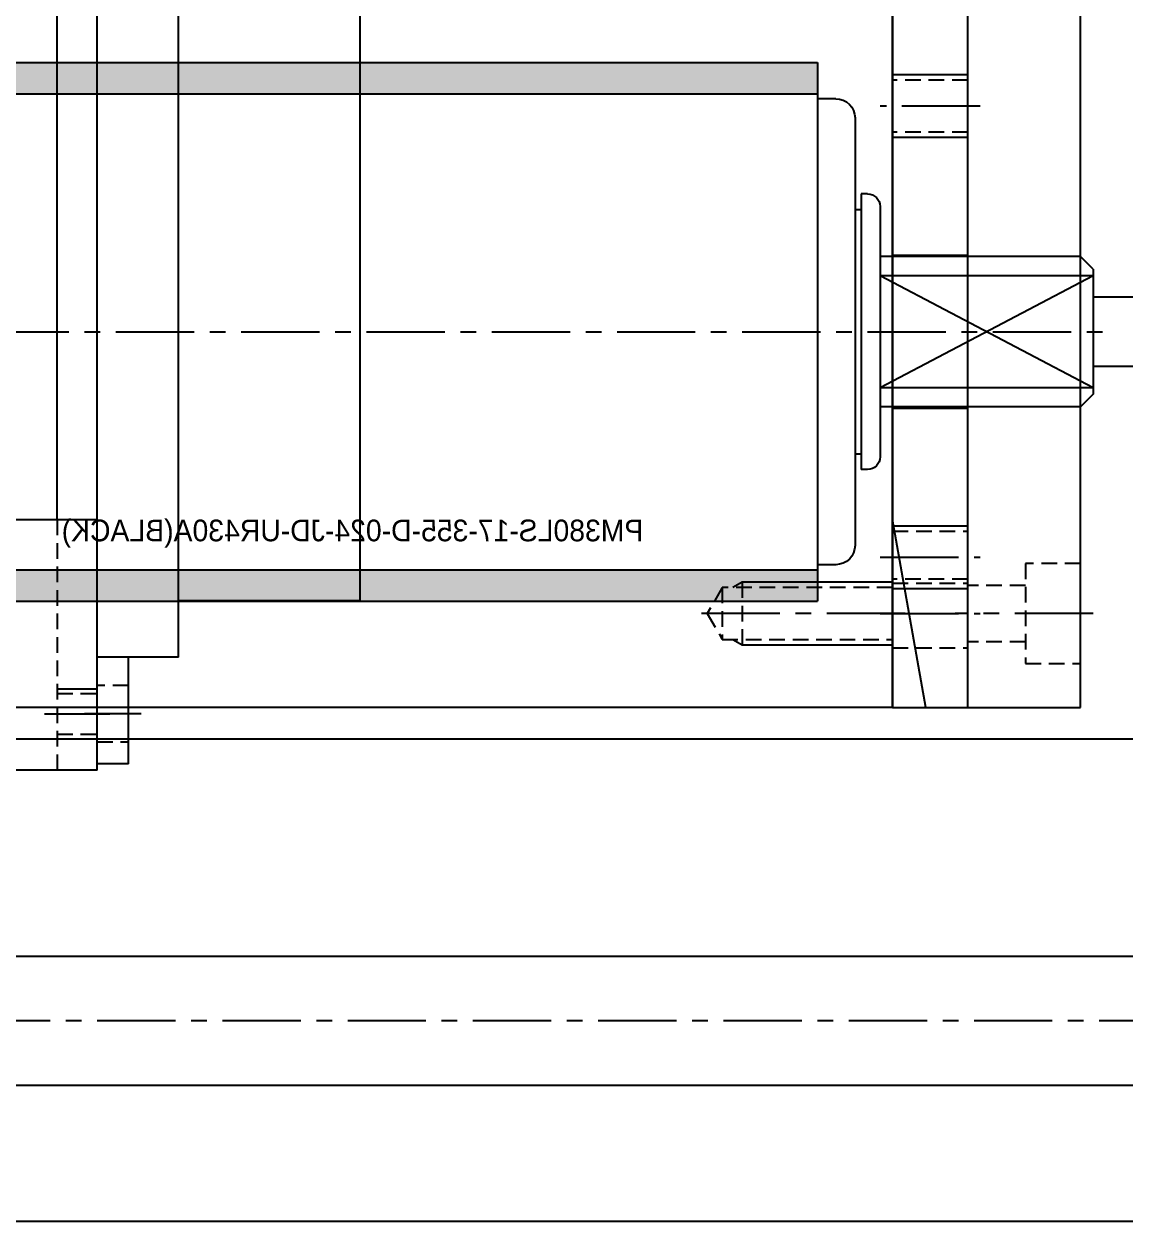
# Model space of a CAD drawing. Header units: inches. Extents: x 0 to 77285, y -118 to 40065.
# Drawn here: x 37288.8 to 37376.7, y 22997.1 to 23092.6 of the extents above; entities that cross this region are included whole.
import ezdxf
from ezdxf.enums import TextEntityAlignment as Align

# ---------------------------------------------------------------- set-up
doc = ezdxf.new("R2010")
doc.units = ezdxf.units.IN
doc.header["$LTSCALE"] = 5
doc.header["$MEASUREMENT"] = 0
doc.linetypes.add('CENTER', pattern=[2, 1.25, -0.25, 0.25, -0.25])
doc.linetypes.add('HIDDEN', pattern=[0.375, 0.25, -0.125])
for name, color, linetype in [('11', 1, 'CENTER'), ('22', 2, 'HIDDEN'), ('44', 4, 'Continuous'), ('55', 5, 'Continuous'), ('77', 40, 'HIDDEN'), ('B', 123, 'Continuous'), ('G', 231, 'Continuous'), ('T', 3, 'Continuous'), ('Y', 60, 'Continuous')]:
    doc.layers.add(name, color=color, linetype=linetype)
doc.styles.add('SCI', font='')
doc.styles.get('SCI').set_extended_font_data('Gulim')

# ---------------------------------------------------------------- blocks, each defined once
blk = doc.blocks.new('A$C9b97bfdd')
h = blk.add_hatch(color=256)
h.dxf.hatch_style = 1
h.paths.add_polyline_path([(355, 21.5), (0, 21.5), (0, 19), (355, 19)])
h.paths.add_polyline_path([(355, -19), (0, -19), (0, -21.5), (355, -21.5)])
for p, q in [((0, 21.5), (0, -21.5)), ((355, 21.5), (0, 21.5)), ((-1.46, 18.6), (0, 18.6)), ((355, 19), (0, 19)), ((-3, 17.06), (-3, -17.06)), ((-4, 11), (-3.5, 11)), ((-3.5, 11), (-3.5, -11)), ((-5, 10), (-5, -10)), ((-3, 9.75), (-3.5, 9.75)), ((-22, 5), (-21, 6)), ((-21, 6), (-5, 6)), ((-22, 5), (-22, -5)), ((-22, 4.472), (-5, 4.472)), ((-22, -4.472), (-5, 4.472)), ((-22, 4.472), (-5, -4.472)), ((-27.128, 2.75), (-22, 2.75)), ((-22, -2.75), (-27.708, -2.75)), ((-22, -4.472), (-5, -4.472)), ((-22, -5), (-21, -6)), ((-21, -6), (-5, -6)), ((-3, -9.75), (-3.5, -9.75)), ((-4, -11), (-3.5, -11)), ((-1.46, -18.6), (0, -18.6)), ((355, -19), (0, -19)), ((355, -21.5), (0, -21.5))]:
    blk.add_line(p, q)
for centre, radius, start, end in [((-1.46, 17.06), 1.54, 90, 180), ((-4, 10), 1, 90, 180), ((-4, -10), 1, 180, 270), ((-1.46, -17.06), 1.54, 180, 270)]:
    blk.add_arc(centre, radius, start, end)
at = {"layer": '11'}
blk.add_line((376, 0), (-23, 0), dxfattribs=at)
at = {"layer": '44', "style": 'SCI'}
blk.add_text('PM380LS-17-355-D-024-JD-UR430A(BLACK)', height=1.73077, dxfattribs=at).set_placement((37.114, -15.869), align=Align.MIDDLE_CENTER)
blk = doc.blocks.new('A$Cf2b6a52b')
for p, q in [((-30, 0), (-30, 6)), ((-30, 6), (255, 6)), ((-6.1, 0), (-6.1, 6)), ((6.1, 0), (6.1, 6)), ((-30, 0), (255, 0))]:
    blk.add_line(p, q)
at = {"layer": '11'}
for p, q in [((0, -2), (0, 8)), ((-22.5, -1), (-22.5, 7)), ((-22.5, -1), (-22.5, 7)), ((-18, -1), (-18, 7)), ((18, 7), (18, -1))]:
    blk.add_line(p, q, dxfattribs=at)
at = {"layer": '22'}
for p, q in [((-20.067, 0), (-20.067, 6)), ((-15.933, 0), (-15.933, 6)), ((15.933, 6), (15.933, 0)), ((20.067, 6), (20.067, 0))]:
    blk.add_line(p, q, dxfattribs=at)
at = {"layer": '77'}
for p, q in [((-25.25, 0), (-25.25, 6)), ((-19.75, 6), (-19.75, 0))]:
    blk.add_line(p, q, dxfattribs=at)
at = {"layer": 'T'}
for p, q in [((-20.5, 0), (-20.5, 6)), ((-15.5, 0), (-15.5, 6)), ((15.5, 6), (15.5, 0)), ((20.5, 6), (20.5, 0))]:
    blk.add_line(p, q, dxfattribs=at)
blk = doc.blocks.new('A$C284e43e4')
for p, q in [((-9, -142.5), (-9, 142.5)), ((0, -142.5), (0, 142.5)), ((6, -127.5), (6, 127.5)), ((3.355, -142.5), (6, -127.5)), ((3.355, -142.5), (-9, -142.5))]:
    blk.add_line(p, q)
at = {"layer": '11'}
blk.add_line((-10, -135), (1, -135), dxfattribs=at)
at = {"layer": '22'}
for p, q in [((-9, -131), (-4.6, -131)), ((-4.6, -131), (-4.6, -139)), ((-4.6, -132.75), (0, -132.75)), ((-4.6, -137.25), (0, -137.25)), ((-4.6, -139), (-9, -139))]:
    blk.add_line(p, q, dxfattribs=at)
blk = doc.blocks.new('A$C8ed1b21d')
for p, q in [((0, 0), (0, -285)), ((0, -285), (367, -285))]:
    blk.add_line(p, q)
at = {"layer": '11'}
blk.add_line((-1, -277.5), (15.793, -277.5), dxfattribs=at)
at = {"layer": '22'}
for p, q in [((12, -275), (12, -280)), ((0, -275.433), (13.6, -275.433)), ((13.6, -275.433), (14.793, -277.5)), ((13.6, -275.433), (13.6, -279.567)), ((14.793, -277.5), (13.6, -279.567)), ((13.6, -279.567), (0, -279.567))]:
    blk.add_line(p, q, dxfattribs=at)
at = {"layer": 'T'}
for p, q in [((0, -275), (12, -275)), ((12, -275), (12.75, -275.433)), ((12, -280), (0, -280)), ((12.75, -279.567), (12, -280))]:
    blk.add_line(p, q, dxfattribs=at)
blk = doc.blocks.new('A$Cb7150516E')
for p, q in [((15, 100), (-7, 100)), ((15, 100), (11.8, 100)), ((11.8, 100), (11.8, 100)), ((15, 100), (15, -30)), ((-7, 80), (15, 80)), ((11.8, 80), (11.8, -10))]:
    blk.add_line(p, q)
at = {"layer": '11'}
blk.add_line((10.8, 95.5), (16, 95.5), dxfattribs=at)
at = {"layer": '22'}
for p, q in [((11.8, 80), (11.8, 100)), ((11.8, 97.121), (15, 97.121)), ((11.8, 93.879), (15, 93.879))]:
    blk.add_line(p, q, dxfattribs=at)
at = {"layer": 'T'}
for p, q in [((11.8, 97.5), (15, 97.5)), ((11.8, 93.5), (15, 93.5))]:
    blk.add_line(p, q, dxfattribs=at)
blk = doc.blocks.new('A$C09808f4cE')
for p, q in [((64.5, 0), (-64.5, 0)), ((55.997, -6.5), (55.997, 0)), ((64.5, -2.5), (64.5, 0)), ((64.5, -2.5), (55.997, -2.5)), ((55.997, -6.5), (-56.002, -6.5)), ((51.497, -21), (51.497, -6.5)), ((51.497, -21), (-54, -21))]:
    blk.add_line(p, q)
at = {"layer": '11'}
blk.add_line((60.5, -3.5), (60.5, 1), dxfattribs=at)
at = {"layer": '22'}
for p, q in [((58.25, -2.5), (58.25, 0)), ((62.75, 0), (62.75, -2.5))]:
    blk.add_line(p, q, dxfattribs=at)
blk = doc.blocks.new('A$C13977790')
blk.add_blockref('A$Cf2b6a52b', (-112.5, 183.5))
at = {"rotation": 270}
blk.add_blockref('A$C8ed1b21d', (142.5, 183.5), dxfattribs=at)
at = {"layer": '55'}
for name, p, rotation in [('A$C9b97bfdd', (-112.5, 177.5), 270), ('A$C09808f4cE', (-82.495, 120, 0), 180)]:
    blk.add_blockref(name, p, dxfattribs=dict(at, rotation=rotation))
at = {"layer": 'G', "rotation": 270}
blk.add_blockref('A$C284e43e4', (0, 189.5), dxfattribs=at)
at = {"layer": 'Y', "rotation": 90}
blk.add_blockref('A$Cb7150516E', (-47.5, 105, 0), dxfattribs=at)
blk = doc.blocks.new('A$Cee1d8ca8')
blk.add_line((145, 280), (145, 6580))
at = {"layer": '11'}
blk.add_line((167.5, 280), (167.5, 6580), dxfattribs=at)
at = {"layer": 'B'}
for p, q in [((162.35, 280), (162.35, 6580)), ((172.65, 280), (172.65, 6580))]:
    blk.add_line(p, q, dxfattribs=at)
at = {"layer": 'G'}
blk.add_line((183.5, 280), (183.5, 6580), dxfattribs=at)

msp = doc.modelspace()

# ---------------------------------------------------------------- block references
at = {"rotation": 270}
msp.add_blockref('A$Cee1d8ca8', (31174.6497809, 23180.55047629), dxfattribs=at)
at = {"xscale": -1, "rotation": 270}
msp.add_blockref('A$C13977790', (37174.6497809, 23180.55047629), dxfattribs=at)

doc.saveas('drawing.dxf')
